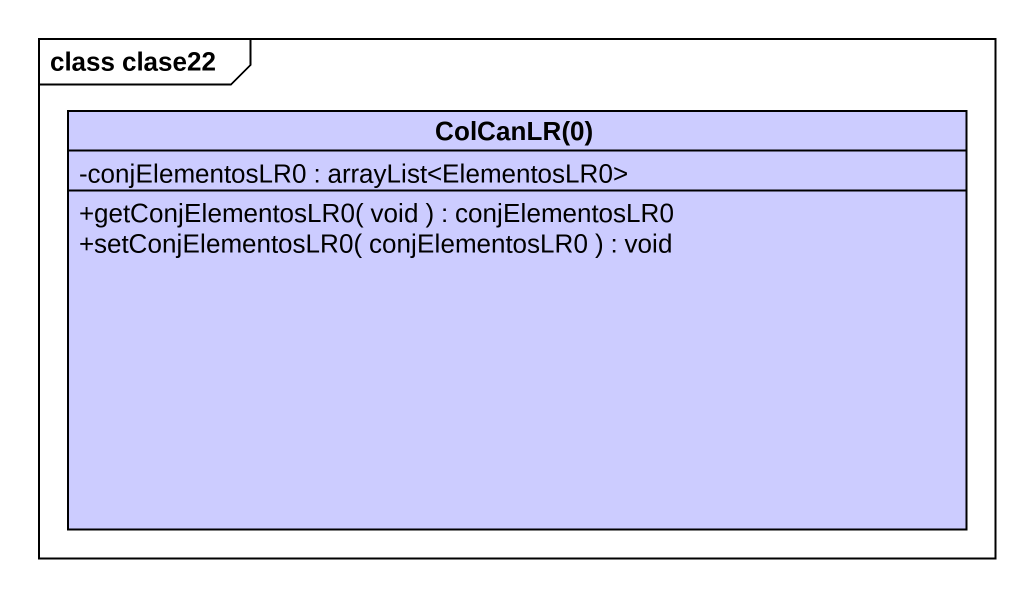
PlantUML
@startuml
mainframe class clase22
hide circle
hide empty members
skinparam classAttributeIconSize 0
class "ColCanLR(0)" as ColCanLR_0 #CCCCFF {
  -conjElementosLR0 : arrayList<ElementosLR0>
  +getConjElementosLR0( void ) : conjElementosLR0
  +setConjElementosLR0( conjElementosLR0 ) : void
}
@enduml
